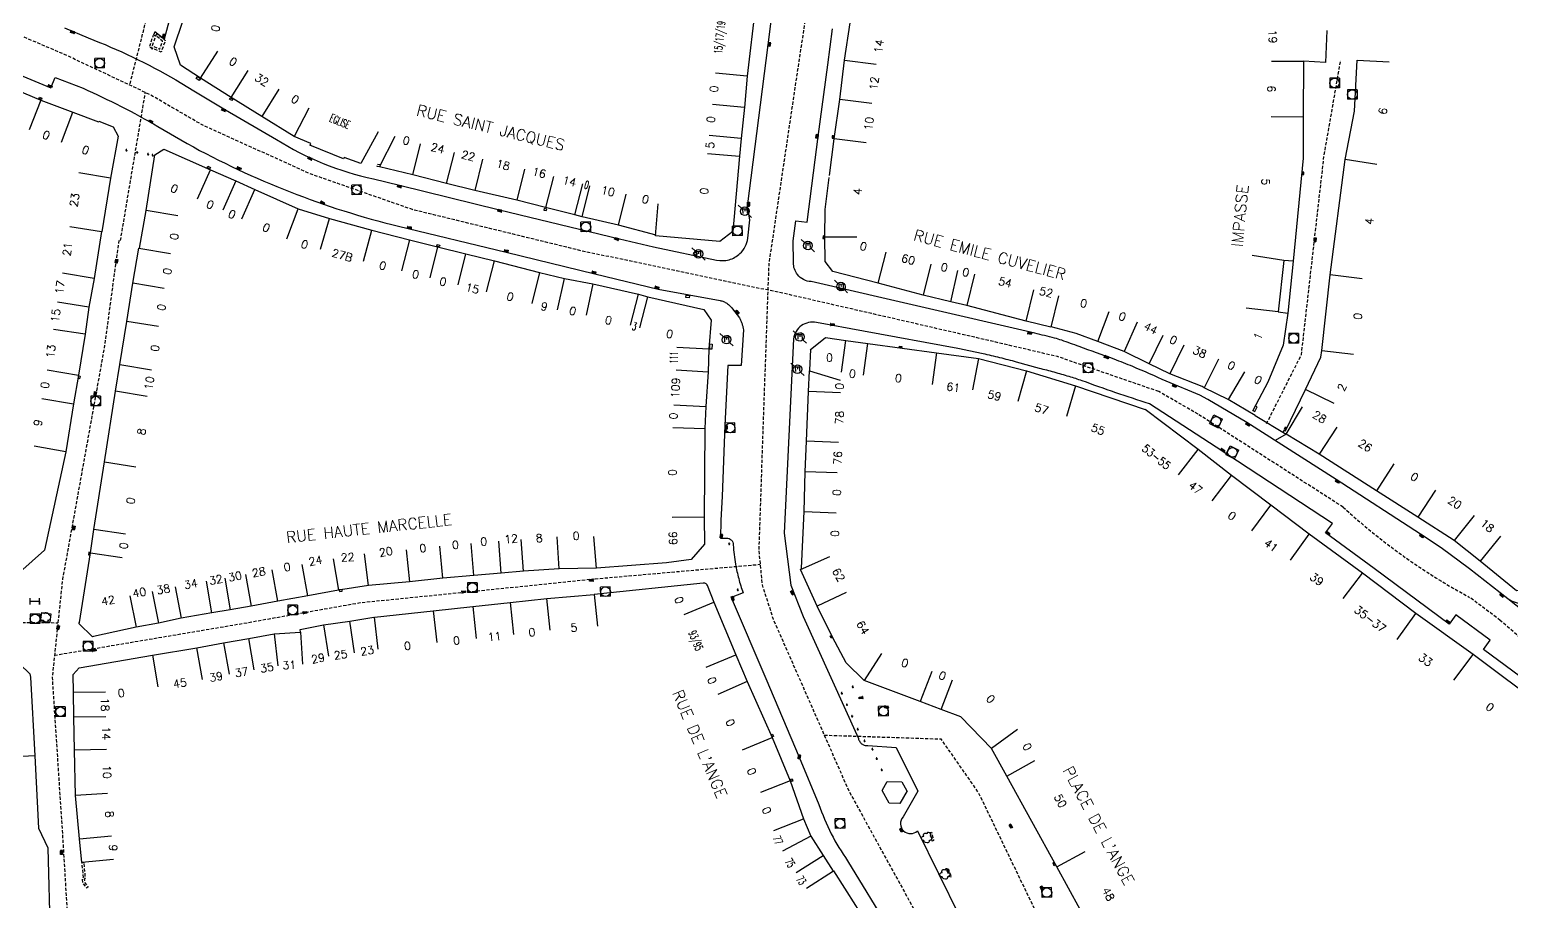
# Model space of a CAD drawing. Header units: millimetres. Extents: x 185000 to 186001, y 128000 to 129000.
# Drawn here: x 185119.6 to 185351, y 128256.1 to 128392.3 of the extents above; entities that cross this region are included whole.
import ezdxf
from ezdxf.enums import TextEntityAlignment as Align

# ---------------------------------------------------------------- set-up
doc = ezdxf.new("R2010")
doc.units = ezdxf.units.MM
doc.linetypes.add('DASHED', pattern=[0.75, 0.5, -0.25])
doc.layers.get('0').update_dxf_attribs({"linetype": 'CONTINUOUS'})
for name, color, linetype in [('W0001', 6, 'DASHED'), ('W0008', 7, 'CONTINUOUS'), ('W0017', 7, 'CONTINUOUS'), ('W0100', 7, 'CONTINUOUS'), ('W0112', 1, 'DASHED'), ('W0300', 7, 'CONTINUOUS'), ('W0334', 7, 'CONTINUOUS'), ('W0400', 7, 'CONTINUOUS'), ('W0420', 7, 'CONTINUOUS'), ('W0471', 7, 'CONTINUOUS'), ('W0984', 7, 'CONTINUOUS'), ('W0989', 7, 'CONTINUOUS'), ('W0991', 7, 'CONTINUOUS'), ('W1102', 7, 'CONTINUOUS'), ('W1474', 7, 'CONTINUOUS')]:
    doc.layers.add(name, color=color, linetype=linetype)
doc.styles.get("Standard").update_dxf_attribs({"font": 'romans.shx', "width": 0.85})

# ---------------------------------------------------------------- blocks, each defined once
blk = doc.blocks.new('T400')
for p, q in [((-0.15, 0.3), (0.15, 0.3)), ((-0.15, -0.25), (-0.15, 0.3)), ((-0.15, 0.15), (0.15, 0.15)), ((-0.15, 0), (0.15, 0)), ((0.15, 0.3), (0.15, -0.25)), ((-0.15, -0.15), (0.15, -0.15)), ((-0.15, -0.25), (-0.15, -0.3)), ((-0.15, -0.3), (0.15, -0.3)), ((0.15, -0.3), (0.15, -0.25))]:
    blk.add_line(p, q)
blk = doc.blocks.new('T420')
for p, q in [((0.75, 0.75), (-0.75, 0.75)), ((-0.75, 0.75), (-0.75, -0.75)), ((0.75, 0.75), (0.75, -0.75)), ((0.75, -0.75), (-0.75, -0.75))]:
    blk.add_line(p, q)
blk.add_ellipse((0, 0), major_axis=(-0.53, 0.53), ratio=1, start_param=3.926991, end_param=10.210176)
blk = doc.blocks.new('T300')
for p, q in [((-0.8, 0.51), (-0.86, 0.34)), ((-0.86, 0.34), (-0.86, 0.17)), ((-0.86, 0.17), (-0.74, 0.06)), ((-0.69, 0.63), (-0.8, 0.51)), ((-0.8, -0.06), (-0.74, 0.06)), ((-0.74, 0.06), (-0.69, 0.11)), ((-0.57, 0.69), (-0.69, 0.63)), ((-0.46, 0.69), (-0.57, 0.69)), ((-0.29, 0.63), (-0.46, 0.69)), ((-0.29, 0.63), (-0.17, 0.74)), ((-0.23, 0.57), (-0.29, 0.63)), ((-0.17, 0.74), (-0.06, 0.8)), ((-0.06, 0.8), (0.06, 0.8)), ((0.06, 0.8), (0.23, 0.74)), ((0.23, 0.74), (0.34, 0.63)), ((0.34, 0.63), (0.4, 0.51)), ((0.46, 0.46), (0.34, 0.46)), ((0.4, 0.51), (0.4, 0.46)), ((0.57, 0.4), (0.46, 0.46)), ((0.57, 0.4), (0.69, 0.29)), ((0.69, 0.29), (0.74, 0.17)), ((0.74, 0.06), (0.69, -0.17)), ((0.74, 0.17), (0.74, 0.06)), ((-0.8, -0.17), (-0.8, -0.06)), ((-0.8, -0.23), (-0.8, -0.17)), ((-0.74, -0.34), (-0.8, -0.23)), ((-0.69, -0.4), (-0.74, -0.34)), ((-0.51, -0.46), (-0.69, -0.4)), ((-0.4, -0.46), (-0.51, -0.46)), ((-0.4, -0.46), (-0.34, -0.46)), ((-0.34, -0.46), (-0.34, -0.4)), ((-0.34, -0.51), (-0.34, -0.46)), ((-0.29, -0.63), (-0.34, -0.51)), ((-0.17, -0.74), (-0.29, -0.63)), ((-0.06, -0.8), (-0.17, -0.74)), ((0.06, -0.8), (-0.06, -0.8)), ((0.17, -0.74), (0.06, -0.8)), ((0.23, -0.69), (0.17, -0.74)), ((0.29, -0.46), (0.23, -0.46)), ((0.29, -0.63), (0.23, -0.69)), ((0.46, -0.4), (0.29, -0.46)), ((0.34, -0.51), (0.29, -0.63)), ((0.34, -0.51), (0.34, -0.46)), ((0.57, -0.34), (0.46, -0.4)), ((0.63, -0.29), (0.57, -0.34)), ((0.69, -0.17), (0.63, -0.29))]:
    blk.add_line(p, q)
blk = doc.blocks.new('T471')
for p, q in [((-0.333334, 0.333334), (-0.333334, -0.333334)), ((-0.333334, 0.333334), (0.333334, 0.333334)), ((-0.333334, 0), (0, 0)), ((0.500001, 0.500001), (1.000002, 1.000002)), ((-0.500001, -0.500001), (-1.000002, -1.000002)), ((-0.333334, -0.333334), (0.333334, -0.333334))]:
    blk.add_line(p, q)
blk.add_ellipse((0, 0), major_axis=(0.471405, 0.471405), ratio=1, start_param=5.4977871438, end_param=11.780972451)
blk = doc.blocks.new('T1474')
at = {"color": 0, "linetype": 'Continuous', "flags": 128}
for points in [[(-0.75, -0.5), (-0.75, 0.5)], [(-0.75, 0), (0.75, 0)], [(0.75, 0), (0.75, -0.5), (0.75, 0.5)]]:
    blk.add_lwpolyline(points, dxfattribs=at)

msp = doc.modelspace()

# ---------------------------------------------------------------- linework, layer by layer
at = {"layer": 'W0001', "flags": 128}
for points in [[(185263.52, 128573.59), (185265.25, 128534.42), (185265.08, 128499.58), (185262.83, 128481.38), (185254.67, 128450.91), (185243.92, 128414.86), (185239.06, 128382.62), (185235.07, 128355.65), (185234.21, 128331.73), (185233.51, 128310.93), (185234.03, 128305.56), (185235.77, 128300.18), (185247.57, 128273.37), (185265.78, 128240.27), (185274.97, 128221.72), (185289.22, 128191.8), (185305.52, 128162.33), (185314.02, 128150.03), (185320.26, 128139.8), (185329.45, 128124.03), (185335.19, 128113.01), (185340.74, 128109.2), (185349.76, 128107.99), (185369.7, 128107.29), (185393.63, 128108.16)], [(185295.97, 128335.75), (185280.16, 128341.2), (185267.64, 128344.13), (185238.08, 128350.92), (185205.85, 128357.71), (185179.43, 128364.16), (185163.45, 128369.75), (185146.67, 128377.34), (185138.41, 128382.13), (185125.09, 128388.39), (185053.36, 128419.06), (185043.64, 128422.38), (185018.69, 128433.2), (185000, 128442.82)], [(185140.9, 128406.1), (185135.24, 128383.62)], [(185312.81, 128330.73), (185318.26, 128341.52), (185321.78, 128372.48), (185324.4, 128387.53)], [(185133.83, 128359.32), (185137.72, 128382.46)], [(185133.57, 128359.36), (185131.26, 128342.45), (185124.77, 128306.4), (185123.16, 128291.09), (185124.86, 128265.03), (185127.92, 128213.46), (185148.47, 128213.97), (185154.59, 128210), (185184.3, 128208.42), (185206.5, 128209.06), (185214.8, 128210.11), (185225.84, 128209.78), (185240.05, 128209.46), (185255.9, 128210.67), (185262, 128213.03)], [(185207.95, 128306.5), (185233.72, 128308.76)], [(185123.52, 128294.56), (185152.94, 128299.53), (185171.26, 128302.78), (185195.28, 128305.2), (185207.95, 128306.5)], [(185000, 128301.69), (185018.95, 128300.92), (185073.68, 128300.11), (185124.06, 128299.64)], [(185243.74, 128282.09), (185261.94, 128281.48), (185267.82, 128273.06), (185296.85, 128212.89), (185282.91, 128205.05)]]:
    msp.add_lwpolyline(points, dxfattribs=at)
at = {"layer": 'W0001'}
msp.add_lwpolyline([(185533.07, 128082.73), (185528.02, 128085.99), (185483.16, 128119.4, -0.175243), (185467.57, 128153.36), (185464.08, 128171.37), (185455.52, 128197.06), (185448.47, 128213.56, 0.154273), (185423.62, 128242.79), (185403.53, 128258.97), (185398.65, 128262.6), (185394.08, 128264.89), (185359.78, 128290.83), (185349.31, 128300.01), (185344.53, 128303.6, -0.061815), (185324.76, 128317.7), (185302.12, 128332.21), (185295.97, 128335.75)], format="xyb", dxfattribs=at)
at = {"layer": 'W0008', "flags": 128}
msp.add_lwpolyline([(185144.56, 128405.65), (185143.42, 128400.9), (185141.97, 128395.6), (185140.64, 128390.78), (185139.21, 128391.93), (185138.96, 128391.43)], dxfattribs=at)
for points in [[(185125.08, 128392.53), (185128.76, 128390.98, -0.043006), (185142.46, 128384.41), (185145.27, 128382.69), (185150.23, 128379.76), (185158.18, 128375.13, 0.090976), (185173.34, 128368.98), (185177.39, 128367.99), (185193, 128364.15), (185211.78, 128359.6), (185217.08, 128358.37), (185226.92, 128356.28, 0.122026), (185228.87, 128356.34, 0.122026), (185230.56, 128357.29, 0.08455), (185231.38, 128358.38, 0.08455), (185231.79, 128359.68), (185232.11, 128362.56), (185231.75, 128364.64), (185234.99, 128389.88), (185236.37, 128401.03, -0.006892)], [(185302.37, 128335.17), (185297.14, 128337.36, 0.006508), (185291.92, 128339.64, 0.011818), (185289, 128340.79, 0.001094), (185283.55, 128342.78, 0.002197), (185280.82, 128343.75, 0.021374), (185279.7, 128344.09, 0.00787), (185276.6, 128344.84), (185241.7, 128352.91, -0.105826), (185240.51, 128353.24, -0.105826), (185239.56, 128354.02, -0.086067), (185239.08, 128354.9, -0.086067), (185238.93, 128355.89), (185238.87, 128359.26), (185239.28, 128362.41), (185241.06, 128362.22), (185242.77, 128375.59), (185244.27, 128386.76), (185245.02, 128392.42)], [(185108.9, 128389.02), (185122.96, 128383.16), (185123.65, 128384.81), (185127.98, 128383.11, -0.027024), (185139.68, 128377.15), (185144.23, 128374.48, 0.065931), (185177.26, 128361.56), (185194.04, 128357.53), (185207.91, 128354.14), (185217.8, 128351.76), (185227.46, 128349.97, -0.043033), (185228.01, 128349.8, -0.043033), (185228.52, 128349.53, -0.046122), (185229, 128349.15, -0.046122), (185229.41, 128348.69), (185230.5, 128347.27, -0.019301), (185230.72, 128346.79, -0.019301), (185230.9, 128346.3, -0.017579), (185231.03, 128345.84, -0.017579), (185231.13, 128345.38), (185230.74, 128339.82), (185228.68, 128339.79), (185228.23, 128330.47), (185227.77, 128319.36), (185227.61, 128315.67), (185227.52, 128312.87), (185228.53, 128312.84, -0.08727), (185228.87, 128312.78, -0.08727), (185229.17, 128312.61, -0.118045), (185229.45, 128312.24, -0.118045), (185229.53, 128311.79, 0.014258), (185229.66, 128310.27, 0.014258), (185229.88, 128308.77, 0.021623), (185230.37, 128306.52, 0.021623), (185231.05, 128304.33), (185229.22, 128303.58), (185234.63, 128290.94), (185239.8, 128278.65), (185242.9, 128271.25, 0.070654), (185247.38, 128262.44), (185253.99, 128251.62)], [(185294.53, 128333.85, -0.014029), (185284.02, 128337.43, 0.00587), (185281.98, 128338.08, 0.006593), (185279.66, 128338.75, 0.006593), (185277.33, 128339.36), (185273.78, 128340.35, 0.004709), (185271.17, 128341.02, 0.004709), (185268.54, 128341.64, 0.003507), (185266.57, 128342.07, 0.003507), (185264.6, 128342.47), (185249.88, 128345.16), (185242.52, 128346.51, 0.444318), (185238.95, 128343.99), (185237.5, 128313.61), (185238.53, 128305.49), (185240.45, 128300.59), (185249.07, 128281.56, 0.098181), (185249.29, 128281.05, 0.098181), (185249.69, 128280.66, 0.079441), (185250.1, 128280.48, 0.079441), (185250.55, 128280.44), (185254.96, 128280.14), (185258.36, 128273.32), (185256.04, 128269.3, 0.960817), (185258.3, 128267.13), (185264.86, 128253.83)]]:
    msp.add_lwpolyline(points, format="xyb", dxfattribs=at)
at = {"layer": 'W0008'}
for points in [[(185372.4, 128319.15), (185356.56, 128303.94, -0.345769), (185350.5, 128303.36), (185344.51, 128308.03), (185340.09, 128311.36), (185336.87, 128313.48), (185323.67, 128322.02), (185309.72, 128330.91), (185303.63, 128334.52), (185302.37, 128335.17)], [(185422.18, 128207.3), (185427.4, 128223.05, 0.141981), (185427.57, 128224.49), (185422.83, 128237.89, 0.148591), (185421.37, 128239.76), (185410.84, 128247.69), (185400.76, 128255.3), (185401.86, 128256.72), (185396.96, 128260.33), (185395.9, 128258.9), (185391.86, 128261.91), (185367.19, 128280.33), (185346.68, 128295.46), (185347.72, 128296.9), (185342.39, 128300.85), (185341.31, 128299.4), (185329.6, 128308.12), (185322.04, 128313.7), (185323.12, 128315.16), (185304.93, 128327.08), (185294.53, 128333.85)]]:
    msp.add_lwpolyline(points, format="xyb", dxfattribs=at)
at = {"layer": 'W0017'}
msp.add_line((185316.98, 128356.09), (185316.12, 128347.97), dxfattribs=at)
at = {"layer": 'W0017', "flags": 128}
msp.add_lwpolyline([(185121.52, 128301.22), (185122.97, 128301.02), (185122.78, 128299.68), (185121.34, 128299.88)], close=True, dxfattribs=at)
msp.add_lwpolyline([(185256.69, 128273.36), (185255.52, 128271.41), (185253.86, 128271.43), (185252.8, 128273.43), (185253.57, 128274.83), (185255.83, 128274.81), (185256.62, 128273.37)], dxfattribs=at)
at = {"layer": 'W0100', "flags": 128}
for points in [[(185232.41, 128422.37), (185237.28, 128421.22), (185236.42, 128417.57), (185235.58, 128413.79), (185234.76, 128410.02), (185234.05, 128405.91), (185233.48, 128401.06), (185232.98, 128396.06), (185231.72, 128384.98), (185231.28, 128380.12)], [(185244.58, 128369.47), (185245.3, 128375.24), (185246.19, 128381.38), (185246.9, 128387.52), (185247.78, 128393.32), (185249.09, 128399.13), (185250.29, 128404.58), (185251.33, 128410.11)], [(185057.79, 128407.62), (185063.15, 128405.31), (185067.54, 128403.45), (185071.45, 128401.8), (185076.94, 128399.55), (185082.36, 128397.2), (185089.69, 128394.16), (185094.78, 128392.11), (185099.32, 128390.19), (185104.24, 128388.21), (185110.22, 128385.77), (185117.32, 128382.95), (185121.41, 128381.25), (185126.37, 128379.39), (185130.41, 128377.87), (185130.43, 128377.97), (185132.66, 128377.1), (185133.44, 128375.61), (185132.25, 128369.07), (185130.91, 128360.69), (185130.85, 128360.7)], [(185163.46, 128374.22), (185163.53, 128374.5), (185160.96, 128375.56), (185155.92, 128378.71), (185151.13, 128381.65), (185146.34, 128384.7), (185143.22, 128386.74), (185142.23, 128389.58), (185143.54, 128393.58), (185144.71, 128398.19), (185146.28, 128405.03), (185151.15, 128403.91)], [(185322.25, 128392.15), (185321.99, 128387.16), (185318.58, 128387.34), (185318.54, 128378.67), (185318.54, 128372.2), (185316.98, 128356.09), (185315.49, 128356.23), (185314.61, 128348.22), (185316.12, 128347.97)], [(185315.37, 128329.28), (185315.6, 128329.7), (185315.77, 128329.6), (185318.87, 128336.05), (185321.31, 128341.11), (185321.43, 128342.15), (185322.75, 128353.96), (185325.07, 128371.98), (185326.52, 128379.55), (185326.98, 128387.51), (185331.98, 128387.22)], [(185231.27, 128380.15), (185230.75, 128375.26), (185230.49, 128372.49), (185229.44, 128360.74), (185227.42, 128359.2), (185217.39, 128360.06)], [(185174.07, 128376.31), (185171.38, 128371.37), (185168.76, 128372.3), (185168.65, 128372.07), (185163.4, 128374.22)], [(185217.47, 128360.15), (185211.58, 128361.73), (185205.93, 128363.03), (185204.78, 128363.34), (185200.2, 128364.5), (185195.74, 128365.65), (185189.19, 128367.17), (185184.76, 128368.23), (185179.48, 128369.59), (185174.3, 128370.86), (185176.74, 128375.63)], [(185136.82, 128358.13), (185137.86, 128364), (185139.2, 128372.74), (185140.62, 128373.58), (185147.87, 128370.4), (185151.84, 128368.65), (185154.83, 128367.29), (185161.59, 128364.26), (185166.48, 128362.77), (185173.09, 128360.95), (185178.96, 128359.44), (185183.33, 128358.34), (185187.76, 128357.26), (185192.23, 128356.15), (185199.29, 128354.36), (185203.15, 128353.39), (185207.58, 128352.58), (185214.73, 128350.94), (185216.16, 128350.54), (185224.92, 128348.55), (185226.09, 128346.87), (185225.72, 128342.4), (185225.61, 128338.79)], [(185279.12, 128345.82), (185275.25, 128346.76), (185265.99, 128349.21), (185263.49, 128349.78), (185259.19, 128350.78), (185252.13, 128352.66), (185245.08, 128354.48), (185243.88, 128356.08), (185243.84, 128359.86), (185243.89, 128364.2), (185244.52, 128369.2)], [(185208.15, 128308.14), (185202.35, 128308.06), (185196.79, 128307.67), (185193.29, 128307.38), (185188.99, 128307.04), (185184.17, 128306.59), (185178.96, 128306.04), (185172.54, 128305.43), (185167.88, 128304.71), (185163.09, 128303.83), (185158.38, 128302.98), (185154.24, 128302.25), (185150.98, 128301.65), (185148.08, 128301.18), (185143.3, 128300.33), (185139.78, 128299.59), (185136.28, 128298.93), (185129.6, 128297.51), (185129.48, 128297.41), (185127.31, 128299.53), (185127.44, 128299.66), (185129.13, 128310.53), (185129.65, 128314.19), (185131.32, 128324.75), (185133.06, 128335.78), (185133.74, 128339.96), (185134.83, 128346.67), (185135.74, 128352.65), (185136.71, 128358.15), (185141.63, 128357.29)], [(185316.12, 128347.99), (185315.38, 128342.98), (185312.99, 128337.21), (185310.66, 128332.77), (185310.63, 128332.72)], [(185302.73, 128336.51), (185297.69, 128338.5), (185294.46, 128340.08), (185290.58, 128342), (185286.45, 128343.57), (185283.1, 128344.82), (185279.19, 128345.85)], [(185241.55, 128342.28), (185243.93, 128344.18), (185247.08, 128343.73), (185250.52, 128343.26), (185261.26, 128341.81), (185267.85, 128340.93), (185275.31, 128338.99), (185282.97, 128336.65)], [(185240.06, 128307.94), (185240.19, 128308.17), (185240.61, 128316.99), (185240.76, 128323.19), (185240.95, 128327.99), (185241.28, 128335.76), (185241.43, 128338.96), (185241.49, 128339.06), (185241.63, 128342.31)], [(185225.61, 128338.81), (185225.26, 128333.39), (185225.1, 128330), (185224.96, 128316.11), (185225.04, 128311.89), (185222.93, 128309.53), (185219.1, 128309), (185208.15, 128308.14), (185207.75, 128313.12)], [(185282.96, 128336.65), (185293.85, 128332.95)], [(185323.84, 128147.34), (185322.31, 128147.86), (185314.78, 128162.4), (185308.05, 128174.95), (185300.03, 128188.48), (185297.21, 128193.24), (185291.67, 128201.48), (185306.36, 128210.5), (185300.92, 128221.75), (185298.12, 128227.38), (185295.15, 128233.36), (185292.48, 128238.71), (185287.35, 128248.2), (185280.08, 128261.49), (185272.24, 128275.69), (185269.87, 128279.99), (185265.06, 128284.92), (185262, 128286.07), (185258.73, 128287.35), (185249.99, 128290.6), (185247.17, 128293.39), (185245, 128297.4), (185242.62, 128302.23), (185240.05, 128307.95)], [(185173.52, 128300.5), (185182.67, 128301.5), (185188.84, 128302.17), (185194.66, 128302.78), (185200.39, 128303.43), (185207.81, 128304.07)], [(185225.45, 128305.5), (185226.51, 128302.83), (185229.92, 128294.64), (185231.69, 128290.44), (185235.6, 128281.71)], [(185132.76, 128262.66), (185127.78, 128262.18), (185127.42, 128265.91), (185126.82, 128272.66), (185126.63, 128279.74), (185126.55, 128284.87), (185126.48, 128288.78), (185126.46, 128291.53), (185127.36, 128292.61), (185138.85, 128294.55), (185145.74, 128295.71), (185149.9, 128296.51), (185153.86, 128297.2), (185157.82, 128297.89), (185161.92, 128298.15), (185161.87, 128298.6), (185165.51, 128299.33), (185169.64, 128299.88), (185173.37, 128300.53)], [(185061.62, 128291.38), (185061.75, 128296.38), (185089.82, 128295.65), (185116.48, 128294.75), (185119.68, 128291.66), (185119.78, 128291.14), (185120.45, 128278.87), (185121.03, 128267.54), (185122.47, 128264.5), (185123.6, 128222.61), (185123.62, 128221.61), (185123.85, 128221.55), (185123.84, 128220.08), (185117.31, 128219.91), (185117.31, 128219.3), (185115.85, 128219.25), (185115.86, 128218.71), (185106.82, 128218.48)], [(185235.6, 128281.72), (185238.43, 128274.93), (185240.51, 128268.99), (185241.66, 128266.31), (185243.58, 128263.3), (185245.14, 128260.85)], [(185245.18, 128260.87), (185248.59, 128255.47), (185250.7, 128252.16), (185252.32, 128249.59), (185254.28, 128246.2), (185256.31, 128242.75), (185260.81, 128234.97), (185263.97, 128229.5), (185266.55, 128224.73), (185266.73, 128224.31), (185266.26, 128224.09), (185268.1, 128220.49), (185267.35, 128218.66), (185258.9, 128215.7), (185257.25, 128220.42)]]:
    msp.add_lwpolyline(points, dxfattribs=at)
for points in [[(185145.65, 128384.65), (185145.82, 128384.93), (185146.31, 128384.62), (185146.14, 128384.34)], [(185121.55, 128381.56), (185121.47, 128381.35), (185121.1, 128381.5), (185121.18, 128381.71)], [(185150.83, 128381.4), (185150.97, 128381.63), (185151.35, 128381.41), (185151.21, 128381.18)], [(185244.96, 128375.31), (185245.17, 128375.29), (185245.19, 128375.69), (185244.99, 128375.71)], [(185147.88, 128370.76), (185147.79, 128370.52), (185147.37, 128370.69), (185147.46, 128370.93)], [(185318.39, 128369.65), (185318.62, 128369.63), (185318.64, 128370.03), (185318.42, 128370.04)], [(185200.37, 128364.02), (185200.41, 128364.25), (185199.99, 128364.32), (185199.95, 128364.09)], [(185243.5, 128359.66), (185243.68, 128359.63), (185243.74, 128360.02), (185243.56, 128360.05)], [(185183.7, 128358.61), (185183.62, 128358.33), (185183.22, 128358.44), (185183.3, 128358.72)], [(185223.32, 128357.19), (185223.41, 128357.54), (185223.89, 128357.42), (185223.8, 128357.07)], [(185222.69, 128350.77), (185222.65, 128350.37), (185222.13, 128350.42), (185222.17, 128350.82)], [(185226.17, 128342.37), (185225.85, 128342.39), (185225.89, 128343.18), (185226.21, 128343.17)], [(185255.85, 128342.79), (185255.83, 128342.6), (185255.45, 128342.64), (185255.47, 128342.84)], [(185127.3, 128338.2), (185127.53, 128338.16), (185127.45, 128337.73), (185127.22, 128337.78)], [(185310.68, 128332.8), (185310.96, 128332.65), (185311.33, 128333.35), (185311.05, 128333.49)], [(185315.78, 128329.79), (185315.59, 128329.89), (185315.76, 128330.24), (185315.95, 128330.14)], [(185129.14, 128310.6), (185128.9, 128310.64), (185128.82, 128310.22), (185129.06, 128310.18)], [(185167.99, 128304.75), (185168.02, 128304.51), (185168.46, 128304.57), (185168.43, 128304.81)], [(185244.64, 128297.56), (185244.81, 128297.64), (185244.98, 128297.3), (185244.8, 128297.21)], [(185235.8, 128281.88), (185235.62, 128281.8), (185235.46, 128282.17), (185235.64, 128282.25)], [(185238.81, 128274.87), (185238.62, 128274.82), (185238.52, 128275.18), (185238.71, 128275.23)], [(185279.57, 128261.74), (185279.8, 128261.85), (185279.64, 128262.21), (185279.41, 128262.11)]]:
    msp.add_lwpolyline(points, close=True, dxfattribs=at)
for points in [[(185125.91, 128361.5), (185130.85, 128360.72), (185129.7, 128353.39), (185128.91, 128348.93), (185128.31, 128344.7), (185127.29, 128338.3), (185126.49, 128333.83), (185125.27, 128326.31), (185121.95, 128310.99), (185118.09, 128307.53), (185113.46, 128303.41, -0.068501), (185113.43, 128303.38, -0.068501), (185113.39, 128303.37, -0.104663), (185113.32, 128303.37, -0.104663), (185113.26, 128303.4), (185111.86, 128304.85), (185109, 128304.58), (185096.49, 128304.14), (185096.31, 128309.14)], [(185225.47, 128305.45, 0.097935), (185225.36, 128305.64, 0.097935), (185225.18, 128305.77, 0.087988), (185225, 128305.82, 0.087988), (185224.8, 128305.81), (185207.81, 128304.07), (185208.31, 128299.1)]]:
    msp.add_lwpolyline(points, format="xyb", dxfattribs=at)
at = {"layer": 'W0100'}
for points in [[(185311.05, 128332), (185306.83, 128334.49), (185303.07, 128336.34), (185302.73, 128336.51)], [(185394.98, 128257.51), (185394.99, 128257.52), (185371.73, 128275), (185365.85, 128279.28), (185360.33, 128283.33), (185357.99, 128285.05), (185356.28, 128286.3), (185345.06, 128294.67), (185336.14, 128301.06), (185327.8, 128307.39), (185319.49, 128313.45), (185313.5, 128317.98), (185307.36, 128322.65), (185302.15, 128326.7), (185293.85, 128332.95)], [(185367.35, 128316.68), (185354.83, 128304.72), (185351.87, 128304.63), (185346.18, 128309.27), (185342.11, 128312.5), (185336.46, 128316.14), (185330, 128320.22), (185321.05, 128325.97), (185315.88, 128329.07), (185318.45, 128333.36)]]:
    msp.add_lwpolyline(points, dxfattribs=at)
at = {"layer": 'W0112', "flags": 128}
for points in [[(185138.96, 128391.43), (185139.29, 128391.33), (185138.8, 128389.75), (185139.97, 128389.23), (185140.41, 128390.46), (185139.35, 128391.35), (185139.58, 128391.62), (185140.83, 128390.57), (185140.17, 128388.75), (185138.36, 128389.55)], [(185260.82, 128265.6), (185260.59, 128265.54), (185260.26, 128266.86), (185260.49, 128266.91)], [(185128.14, 128262.21), (185127.78, 128262.18), (185127.99, 128259.85), (185127.85, 128259.6), (185127.92, 128258.94), (185128.53, 128258.23), (185128.8, 128258.46), (185128.26, 128259.08), (185128.22, 128259.53), (185128.36, 128259.77)], [(185262.85, 128261.01), (185263.03, 128261.1), (185263.59, 128259.98), (185263.42, 128259.89)]]:
    msp.add_lwpolyline(points, close=True, dxfattribs=at)
for points in [[(185138.77, 128389.49, 1.023033), (185138.74, 128389.3, 0.977486)], [(185134.8, 128373.55, 1.023033), (185134.76, 128373.35, 0.977486)], [(185136.47, 128373.21, 1.023033), (185136.43, 128373.02, 0.977486)], [(185138.18, 128372.91, 1.023033), (185138.14, 128372.72, 0.977486)], [(185138.89, 128372.78, 1.023033), (185138.85, 128372.58, 0.977486)], [(185228.92, 128312.06, 1.023033), (185228.89, 128311.87, 0.977486)], [(185230.27, 128304.87, 1.023033), (185230.23, 128304.68, 0.977486)], [(185246.51, 128288.72, 1.023033), (185246.47, 128288.52, 0.977486)], [(185248.23, 128289.72, 1.023033), (185248.19, 128289.52, 0.977486)], [(185247.31, 128286.93, 1.023033), (185247.27, 128286.74, 0.977486)], [(185248.12, 128285.15, 1.023033), (185248.08, 128284.96, 0.977486)], [(185249.02, 128283.12, 1.023033), (185248.98, 128282.92, 0.977486)], [(185250.06, 128281.28, 1.023033), (185250.02, 128281.09, 0.977486)], [(185251.31, 128280, 1.023033), (185251.27, 128279.8, 0.977486)], [(185251.96, 128278.51, 1.023033), (185251.92, 128278.31, 0.977486)], [(185252.75, 128276.76, 1.023033), (185252.71, 128276.56, 0.977486)]]:
    msp.add_lwpolyline(points, format="xyb", close=True, dxfattribs=at)
msp.add_lwpolyline([(185174.3, 128370.86), (185173.91, 128370.92), (185173.97, 128371.27), (185174.47, 128371.19)], dxfattribs=at)
at = {"layer": 'W0334'}
for points in [[(185311.05, 128332), (185315.88, 128329.07), (185314.18, 128328.09)], [(185362.18, 128294.09), (185350.5, 128303.36)]]:
    msp.add_lwpolyline(points, dxfattribs=at)
at = {"layer": 'W1102'}
for p, q in [((185146.34, 128384.7), (185149.05, 128388.9)), ((185246.9, 128387.52), (185251.86, 128386.86)), ((185313.58, 128387.36), (185318.58, 128387.34)), ((185151.13, 128381.65), (185153.77, 128385.89)), ((185231.72, 128384.98), (185226.75, 128385.49)), ((185158.56, 128382.97), (185155.92, 128378.71)), ((185121.41, 128381.25), (185119.57, 128376.6)), ((185231.28, 128380.12), (185226.3, 128380.57)), ((185251.15, 128380.73), (185246.19, 128381.38)), ((185124.61, 128374.71), (185126.37, 128379.39)), ((185163.25, 128380), (185160.96, 128375.56)), ((185313.54, 128378.68), (185318.54, 128378.67)), ((185230.75, 128375.26), (185225.78, 128375.75)), ((185179.48, 128369.59), (185180.7, 128374.44)), ((185250.26, 128374.57), (185245.3, 128375.24)), ((185184.76, 128368.23), (185185.97, 128373.09)), ((185190.34, 128372.04), (185189.19, 128367.17)), ((185225.51, 128372.95), (185230.49, 128372.49)), ((185330.01, 128371.19), (185325.07, 128371.98)), ((185132.25, 128369.07), (185127.32, 128369.91)), ((185145.86, 128365.83), (185147.87, 128370.4)), ((185196.93, 128370.5), (185195.74, 128365.65)), ((185201.44, 128369.35), (185200.2, 128364.5)), ((185151.84, 128368.65), (185149.79, 128364.09)), ((185152.76, 128362.73), (185154.83, 128367.29)), ((185204.78, 128363.34), (185206.03, 128368.18)), ((185205.93, 128363.03), (185207.13, 128367.89)), ((185211.58, 128361.73), (185212.79, 128366.59)), ((185159.83, 128359.58), (185161.59, 128364.26)), ((185217.39, 128360.06), (185217.81, 128365.04)), ((185142.8, 128363.18), (185137.86, 128364)), ((185165.09, 128357.97), (185166.48, 128362.77)), ((185171.8, 128356.12), (185173.09, 128360.95)), ((185178.96, 128359.44), (185177.72, 128354.6)), ((185248.84, 128359.85), (185243.84, 128359.86)), ((185183.33, 128358.34), (185182.12, 128353.49)), ((185186.57, 128352.4), (185187.76, 128357.26)), ((185252.13, 128352.66), (185253.39, 128357.5)), ((185191.01, 128351.3), (185192.23, 128356.15)), ((185260.4, 128355.63), (185259.19, 128350.78)), ((185315.49, 128356.23), (185310.54, 128356.99)), ((185129.7, 128353.39), (185124.77, 128354.21)), ((185140.67, 128351.84), (185135.74, 128352.65)), ((185199.29, 128354.36), (185198.07, 128349.51)), ((185202.09, 128348.5), (185203.15, 128353.39)), ((185207.58, 128352.58), (185206.57, 128347.68)), ((185263.49, 128349.78), (185264.61, 128354.65)), ((185267.19, 128354.07), (185265.99, 128349.21)), ((185327.72, 128353.36), (185322.75, 128353.96)), ((185213.5, 128346.09), (185214.73, 128350.94)), ((185214.93, 128345.69), (185216.16, 128350.54)), ((185275.25, 128346.76), (185276.48, 128351.61)), ((185280.3, 128350.68), (185279.12, 128345.82)), ((185128.91, 128348.93), (185123.98, 128349.72)), ((185286.45, 128343.57), (185288.21, 128348.25)), ((185314.61, 128348.22), (185309.64, 128348.76)), ((185139.76, 128345.89), (185134.83, 128346.67)), ((185292.58, 128346.59), (185290.58, 128342)), ((185128.31, 128344.7), (185123.37, 128345.45)), ((185246.41, 128338.77), (185247.08, 128343.73)), ((185249.85, 128338.31), (185250.52, 128343.26)), ((185294.46, 128340.08), (185296.67, 128344.57)), ((185220.72, 128342.68), (185225.72, 128342.4)), ((185261.26, 128341.81), (185260.59, 128336.86)), ((185267.85, 128340.93), (185266.89, 128336.02)), ((185299.88, 128343), (185297.69, 128338.5)), ((185321.43, 128342.15), (185326.4, 128341.58)), ((185122.36, 128339.13), (185127.29, 128338.3)), ((185133.74, 128339.96), (185138.67, 128339.16)), ((185220.62, 128339.13), (185225.61, 128338.81)), ((185241.43, 128338.96), (185246.23, 128337.54)), ((185275.31, 128338.99), (185273.95, 128334.18)), ((185305.29, 128340.82), (185303.07, 128336.34)), ((185309.36, 128338.8), (185306.83, 128334.49)), ((185282.96, 128336.65), (185281.57, 128331.85)), ((185121.56, 128334.67), (185126.49, 128333.83)), ((185137.99, 128334.99), (185133.06, 128335.78)), ((185246.28, 128335.54), (185241.28, 128335.76)), ((185323.37, 128333.88), (185318.87, 128336.05)), ((185220.27, 128333.67), (185225.26, 128333.39)), ((185220.1, 128330.15), (185225.1, 128330)), ((185323.76, 128330.18), (185321.05, 128325.97)), ((185125.27, 128326.31), (185120.36, 128327.23)), ((185245.95, 128327.79), (185240.95, 128327.99)), ((185131.32, 128324.75), (185136.25, 128323.97)), ((185299.08, 128322.75), (185302.15, 128326.7)), ((185245.76, 128323.03), (185240.76, 128323.19)), ((185304.34, 128318.67), (185307.36, 128322.65)), ((185332.67, 128324.45), (185330, 128320.22)), ((185339.17, 128320.34), (185336.46, 128316.14)), ((185310.49, 128313.99), (185313.5, 128317.98)), ((185224.96, 128316.11), (185219.96, 128316.09)), ((185240.61, 128316.99), (185245.61, 128316.81)), ((185345.22, 128316.41), (185342.11, 128312.5)), ((185134.59, 128313.45), (185129.65, 128314.19)), ((185316.55, 128309.41), (185319.49, 128313.45)), ((185349.33, 128313.14), (185346.18, 128309.27)), ((185178.46, 128311.02), (185178.96, 128306.04)), ((185184.17, 128306.59), (185183.68, 128311.57)), ((185188.99, 128307.04), (185188.57, 128312.02)), ((185193.29, 128307.38), (185192.89, 128312.36)), ((185196.79, 128307.67), (185196.41, 128312.66)), ((185202.35, 128308.06), (185202.05, 128313.05)), ((185129.13, 128310.53), (185134.07, 128309.8)), ((185163.09, 128303.83), (185162.2, 128308.75)), ((185167.04, 128309.64), (185167.88, 128304.71)), ((185172.54, 128305.43), (185171.92, 128310.4)), ((185240.05, 128307.95), (185244.61, 128310)), ((185150.13, 128306.58), (185150.98, 128301.65)), ((185153.35, 128307.17), (185154.24, 128302.25)), ((185158.38, 128302.98), (185157.5, 128307.91)), ((185324.78, 128303.41), (185327.8, 128307.39)), ((185138.8, 128304.5), (185139.78, 128299.59)), ((185142.35, 128305.24), (185143.3, 128300.33)), ((185148.08, 128301.18), (185147.24, 128306.11)), ((185247.14, 128304.36), (185242.62, 128302.23)), ((185135.3, 128303.83), (185136.28, 128298.93)), ((185188.84, 128302.17), (185189.37, 128297.2)), ((185194.66, 128302.78), (185195.2, 128297.81)), ((185200.95, 128298.46), (185200.39, 128303.43)), ((185221.88, 128300.94), (185226.51, 128302.83)), ((185165.51, 128299.33), (185166.33, 128294.4)), ((185170.39, 128294.93), (185169.64, 128299.88)), ((185174.06, 128295.53), (185173.52, 128300.5)), ((185182.67, 128301.5), (185183.22, 128296.53)), ((185333.23, 128297), (185336.14, 128301.06)), ((185154.72, 128292.27), (185153.86, 128297.2)), ((185157.82, 128297.89), (185158.41, 128292.92)), ((185161.92, 128298.15), (185162.24, 128293.16)), ((185146.62, 128290.79), (185145.74, 128295.71)), ((185149.9, 128296.51), (185150.8, 128291.59)), ((185225.31, 128292.71), (185229.92, 128294.64)), ((185252.68, 128294.81), (185249.99, 128290.6)), ((185342.07, 128290.66), (185345.06, 128294.67)), ((185138.85, 128294.55), (185139.68, 128289.62)), ((185231.69, 128290.44), (185227.1, 128288.45)), ((185260.52, 128292.02), (185258.73, 128287.35)), ((185262, 128286.07), (185263.79, 128290.74)), ((185126.48, 128288.78), (185131.48, 128288.85)), ((185131.55, 128284.95), (185126.55, 128284.87)), ((185230.98, 128279.79), (185235.6, 128281.72)), ((185273.89, 128282.98), (185269.87, 128279.99)), ((185120.45, 128278.87), (185115.46, 128278.6)), ((185131.63, 128279.85), (185126.63, 128279.74)), ((185272.24, 128275.69), (185276.62, 128278.11)), ((185238.43, 128274.93), (185233.77, 128273.14)), ((185131.82, 128272.95), (185126.82, 128272.66)), ((185235.85, 128267.18), (185240.51, 128268.99)), ((185127.42, 128265.91), (185132.4, 128266.37)), ((185241.66, 128266.31), (185237.24, 128263.97)), ((185239.36, 128260.61), (185243.58, 128263.3)), ((185280.08, 128261.49), (185284.46, 128263.89)), ((185240.95, 128258.2), (185245.18, 128260.87))]:
    msp.add_line(p, q, dxfattribs=at)

# ---------------------------------------------------------------- block references
at = {"layer": 'W0300'}
msp.add_blockref('T300', (185122.18, 128300.44), dxfattribs=at)
at = {"layer": 'W0300', "rotation": 271.84698}
for p in [(185259.71, 128265.99), (185262.57, 128260.32)]:
    msp.add_blockref('T300', p, dxfattribs=at)
at = {"layer": 'W0400'}
for p, rotation in [((185126.34, 128391.88), 70.00570268146504), ((185140.61, 128391.28), 347.1229227730176), ((185235.16, 128389.96), 166.775333656202), ((185122.83, 128383.42), 247.3995114344729), ((185138.57, 128377.93), 61.04818207025665), ((185149.94, 128379.72), 63.92172568457896), ((185242.62, 128375.58), 174.422722868662), ((185163.43, 128372.14), 64.07927549547736), ((185152.35, 128370.61), 248.1667225659682), ((185177.4, 128367.78), 77.99119508343931), ((185165.35, 128365.22), 242.8111984296314), ((185193.07, 128363.99), 76.23298073775042), ((185231.92, 128365.02), 359.1348757450833), ((185178.92, 128361.35), 262.7126916100187), ((185211.33, 128359.57), 71.75462963369556), ((185320.39, 128359.46), 356.3917782859266), ((185194.07, 128357.71), 260.3244043721431), ((185133.21, 128356.11), 350.854166190231), ((185207.74, 128354.36), 256.909653908413), ((185217.58, 128351.98), 257.4469586932274), ((185246.46, 128351.68), 268.733660525466), ((185230.12, 128348.12), 219.7585043218526), ((185245, 128346.21), 267.0605920431685), ((185275.81, 128344.86), 256.6151308553477), ((185287.79, 128341.13), 74.10491687847052), ((185287.83, 128341.14), 242.5198005097557), ((185298.43, 128336.64), 246.6804829058314), ((185129.88, 128335.45), 350.9365339787764), ((185228.41, 128330.16), 178.9411749451887), ((185309.86, 128330.64), 237.4818987590871), ((185305.96, 128326.58), 236.7680936598521), ((185323.88, 128321.71), 237.0868511840111), ((185126.53, 128314.46), 351.0922672873623), ((185227.65, 128313.16), 173.3036940908042), ((185322.37, 128313.63), 233.5784059300271), ((185337.02, 128313.21), 236.6903048246631), ((185207.37, 128306.28), 94.48685118590758), ((185187.41, 128304.45), 277.0095889306102), ((185238.74, 128304.33), 26.04973855820762), ((185349.55, 128303.9), 48.68111860271115), ((185229.43, 128303.44), 13.62208239573562), ((185162.61, 128301.22), 278.7415869572619), ((185341.14, 128299.78), 233.4518326181419), ((185124.09, 128298.89), 346.9945269986989), ((185129.71, 128295.33), 280.3995901045919), ((185249.49, 128287.92), 96.11278208623999), ((185253.42, 128286.44), 249.3035142834908), ((185239.83, 128278.68), 172.4855100517384), ((185255.78, 128267.24), 204.9460447781205), ((185272.88, 128267.86), 210.1930101898666), ((185124.6, 128263.74), 179.9709627428433), ((185277.72, 128258.18), 206.529498776837)]:
    msp.add_blockref('T400', p, dxfattribs=dict(at, rotation=rotation))
at = {"layer": 'W0420'}
for p, rotation in [((185130.58, 128387.03), 271.84698), ((185170.71, 128367.26), 271.84698), ((185206.52, 128361.46), 271.84698), ((185230.18, 128360.85), 271.84698), ((185284.97, 128339.43), 271.84698), ((185304.92, 128331.09), 152.9176922450901), ((185229.04, 128330.06), 271.84698), ((185307.47, 128326.24), 152.9176922450901), ((185209.58, 128304.49), 271.84698), ((185252.99, 128285.83), 271.84698), ((185246.21, 128268.26), 271.84698), ((185278.51, 128257.5), 271.84698)]:
    msp.add_blockref('T420', p, dxfattribs=dict(at, rotation=rotation))
for p in [(185323.43, 128383.93), (185326.21, 128382.14), (185317.04, 128344.06), (185129.95, 128334.26), (185188.79, 128305.12), (185160.72, 128301.61), (185120.49, 128300.25), (185128.74, 128295.96), (185124.45, 128285.73)]:
    msp.add_blockref('T420', p, dxfattribs=at)
at = {"layer": 'W0471', "rotation": 271.84698}
for p in [(185231.33, 128363.91), (185241.18, 128358.55), (185224.09, 128357.25), (185246.36, 128352.15), (185228.48, 128343.85), (185239.93, 128344.27), (185239.55, 128339.23)]:
    msp.add_blockref('T471', p, dxfattribs=at)
at = {"layer": 'W1474'}
msp.add_blockref('T1474', (185120.45, 128302.99), dxfattribs=at)

# ---------------------------------------------------------------- texts
at = {"layer": 'W0984', "width": 0.5}
msp.add_text('EGLISE', height=1.25, rotation=337.2208, dxfattribs=at).set_placement((185168.11, 128377.94), align=Align.MIDDLE)
at = {"layer": 'W0989'}
for s, rotation, p in [('RUE SAINT JACQUES', 346.4197, (185191.64, 128376.89)), ('IMPASSE', 84.5784, (185308.65, 128363.21)), ('RUE EMILE CUVELIER', 345.1207, (185269.59, 128357.12)), ('RUE HAUTE MARCELLE', 6.2733, (185172.64, 128314.38)), ("RUE DE L'ANGE", 292.9739, (185224.3, 128280.71)), ("PLACE DE L'ANGE", 298.256, (185286.58, 128267.96))]:
    msp.add_text(s, height=1.75, rotation=rotation, dxfattribs=at).set_placement(p, align=Align.MIDDLE)
at = {"layer": 'W0991'}
for s, rotation, p in [('0', 77.0688, (185148.67, 128392.46)), ('19', 273.9423, (185313.77, 128391.18)), ('14', 81.3449, (185252.29, 128389.67)), ('0', 327.9146, (185151.43, 128387.25)), ('32', 327.9146, (185155.91, 128384.43)), ('0', 84.854, (185226.52, 128383)), ('12', 83.414, (185251.51, 128383.88)), ('9', 89.7327, (185313.56, 128383.03)), ('0', 327.9146, (185161.1, 128381.37)), ('0', 84.0036, (185226.04, 128378.23)), ('10', 81.7788, (185250.7, 128377.59)), ('6', 79.1433, (185330.98, 128379.55)), ('0', 338.0952, (185122.24, 128375.79)), ('0', 338.0952, (185128.37, 128373.45)), ('0', 345.7445, (185178.46, 128374.94)), ('24', 345.7445, (185183.37, 128373.75)), ('22', 345.7445, (185188.14, 128372.56)), ('5', 84.6034, (185225.91, 128374.22)), ('18', 345.7445, (185193.58, 128371.15)), ('16', 345.7445, (185199.21, 128369.92)), ('14', 345.7445, (185203.94, 128368.58)), ('5', 270.0089, (185312.67, 128368.49)), ('23', 80.9203, (185126.64, 128365.67)), ('0', 336.3295, (185142.24, 128367.42)), ('10', 347.0469, (185209.98, 128367.04)), ('0', 344.9618, (185215.82, 128365.77)), ('0', 84.8935, (185224.99, 128367.06)), ('4', 84.2356, (185248.95, 128366.98)), ('0', 336.2221, (185147.84, 128364.95)), ('0', 335.3709, (185151.25, 128363.43)), ('0', 335.3709, (185156.6, 128361.35)), ('4', 82.6669, (185328.87, 128362.33)), ('0', 79.9327, (185142.22, 128359.95)), ('21', 81.872, (185125.54, 128357.99)), ('0', 343.0612, (185162.58, 128358.73)), ('27B', 344.612, (185168.46, 128357.04)), ('0', 345.5143, (185249.85, 128358.41)), ('60', 345.1257, (185256.86, 128356.38)), ('0', 80.0199, (185141.15, 128354.53)), ('0', 345.7826, (185174.79, 128355.41)), ('0', 346.8698, (185262.48, 128355.15)), ('0', 347.2035, (185265.85, 128354.37)), ('17', 81.872, (185124.38, 128352.03)), ('0', 345.7826, (185179.92, 128354.04)), ('0', 345.7826, (185184.2, 128352.9)), ('15', 346.0748, (185188.79, 128351.85)), ('54', 345.188, (185272.01, 128352.81)), ('0', 345.7826, (185194.69, 128350.57)), ('52', 346.256, (185278.39, 128351.27)), ('15', 81.872, (185123.68, 128347.62)), ('0', 81.297, (185140.23, 128348.9)), ('9', 345.9441, (185200.01, 128349.02)), ('0', 345.7826, (185204.46, 128348.33)), ('0', 347.5032, (185284.24, 128349.52)), ('0', 339.194, (185290.29, 128347.46)), ('0', 83.6112, (185327.06, 128347.5)), ('0', 347.0917, (185210.04, 128346.89)), ('44', 332.8138, (185294.73, 128345.62)), ('0', 347.0917, (185219.61, 128344.75)), ('0', 333.9904, (185298.27, 128343.79)), ('1', 65.8727, (185311.5, 128344.4)), ('13', 81.872, (185122.95, 128342.02)), ('0', 80.7765, (185139.22, 128342.52)), ('0', 358.3974, (185244.55, 128341.04)), ('38', 334.1055, (185302.38, 128341.91)), ('0', 352.3608, (185248.13, 128338.54)), ('0', 333.536, (185307.33, 128339.81)), ('0', 81.872, (185122.04, 128336.74)), ('10', 80.7716, (185138.33, 128337.07)), ('109', 86.2745, (185220.51, 128336.33)), ('0', 83.8807, (185246.13, 128336.57)), ('0', 355.0501, (185255.32, 128337.82)), ('61', 352.3783, (185263.89, 128336.42)), ('0', 329.5169, (185311.48, 128337.55)), ('2', 64.224, (185324.59, 128336.41)), ('59', 345.4456, (185270.32, 128335.12)), ('0', 87.2454, (185220.18, 128331.93)), ('78', 87.5655, (185246.11, 128331.67)), ('57', 342.9818, (185277.68, 128333.04)), ('28', 329.0415, (185321.1, 128331.77)), ('9', 81.872, (185120.94, 128330.87)), ('8', 81.027, (185137.12, 128329.48)), ('55', 338.1951, (185286.5, 128329.85)), ('26', 327.2752, (185328.22, 128327.31)), ('76', 87.6899, (185245.85, 128325.39)), ('0', 89.44, (185220.03, 128323.1)), ('0', 327.6946, (185335.92, 128322.4)), ('0', 88.6322, (185245.68, 128319.97)), ('47', 322.1358, (185301.71, 128320.71)), ('0', 81.0181, (185135.42, 128318.69)), ('20', 327.0163, (185342.2, 128318.38)), ('0', 322.7276, (185307.41, 128316.33)), ('18', 321.5023, (185347.28, 128314.78)), ('12', 4.757, (185194.83, 128312.75)), ('8', 4.757, (185199.22, 128312.85)), ('0', 2.844, (185204.99, 128313.19)), ('99', 271.032, (185220.12, 128312.83)), ('0', 88.3847, (185245.41, 128313.57)), ('0', 81.9469, (185134.34, 128311.66)), ('20', 10.1346, (185175.27, 128310.72)), ('0', 6.0212, (185181.04, 128311.29)), ('0', 5.2292, (185186.13, 128311.79)), ('0', 4.757, (185190.55, 128312.32)), ('41', 322.9809, (185313.52, 128311.7)), ('0', 10.2233, (185159.85, 128308.33)), ('24', 10.7444, (185164.27, 128309.32)), ('22', 3.9879, (185169.3, 128309.87)), ('34', 10.7444, (185144.81, 128305.68)), ('32', 10.7444, (185148.73, 128306.35)), ('30', 10.7444, (185151.71, 128306.87)), ('28', 10.7444, (185155.43, 128307.54)), ('62', 299.9381, (185245.99, 128307.12)), ('39', 323.887, (185320.66, 128306.41)), ('40', 10.7444, (185136.78, 128304.36)), ('38', 10.7444, (185140.52, 128304.86)), ('42', 10.7444, (185131.9, 128303.11)), ('0', 290.8271, (185221.06, 128303.16)), ('35-37', 322.8124, (185329, 128300.21)), ('5', 6.3805, (185204.64, 128298.88)), ('64', 300.658, (185249.77, 128298.88)), ('0', 6.2277, (185186.3, 128296.86)), ('11', 5.9606, (185192.26, 128297.5)), ('0', 6.5203, (185198.09, 128298.14)), ('29', 11.4172, (185164.68, 128294.07)), ('25', 7.4857, (185168.22, 128294.65)), ('23', 9.928, (185172.36, 128295.28)), ('0', 6.2014, (185178.64, 128296.03)), ('33', 324.3575, (185337.65, 128293.83)), ('37', 9.8769, (185152.74, 128291.92)), ('35', 9.8939, (185156.7, 128292.62)), ('31', 3.6844, (185160.19, 128293.03)), ('0', 343.1076, (185256.33, 128293.35)), ('45', 9.5544, (185143.12, 128290.2)), ('39', 10.8032, (185148.76, 128291.2)), ('0', 292.7724, (185226.19, 128290.61)), ('0', 338.5879, (185262.19, 128291.36)), ('0', 9.5981, (185133.94, 128288.65)), ('0', 314.3469, (185269.72, 128287.73)), ('18', 270.8352, (185131.41, 128286.85)), ('0', 323.2789, (185347.7, 128286.46)), ('14', 270.8352, (185131.59, 128282.38)), ('0', 294.1362, (185229.08, 128284.03)), ('0', 298.854, (185275.44, 128280.26)), ('10', 271.5952, (185131.72, 128276.34)), ('0', 292.6945, (185232.4, 128276.4)), ('50', 297.6624, (185280.62, 128271.82)), ('8', 275.0458, (185132.1, 128269.72)), ('0', 292.6945, (185234.75, 128270.31)), ('6', 87.0402, (185132.66, 128264.48)), ('48', 297.6624, (185288.1, 128257.25))]:
    msp.add_text(s, height=1.25, rotation=rotation, dxfattribs=at).set_placement(p, align=Align.MIDDLE)
for s, rotation, width, p in [('15/17/19', 83.7327, 0.5, (185227.5, 128391.05)), ('0', 345.2133, 0.5, (185206.63, 128368.02)), ('3', 344.3856, 0.5, (185214.1, 128345.93)), ('111', 88.2715, 0.5, (185220.24, 128341.07)), ('53-55', 321.3508, 0.9, (185295.61, 128325.53)), ('93/95', 292.6325, 0.5, (185223.6, 128296.81)), ('77', 293.1832, 0.5, (185236.49, 128265.68)), ('75', 302.589, 0.5, (185238.4, 128262.11)), ('73', 302.5079, 0.5, (185240.14, 128259.39))]:
    msp.add_text(s, height=1.25, rotation=rotation, dxfattribs=dict(at, width=width)).set_placement(p, align=Align.MIDDLE)

doc.saveas('drawing.dxf')
